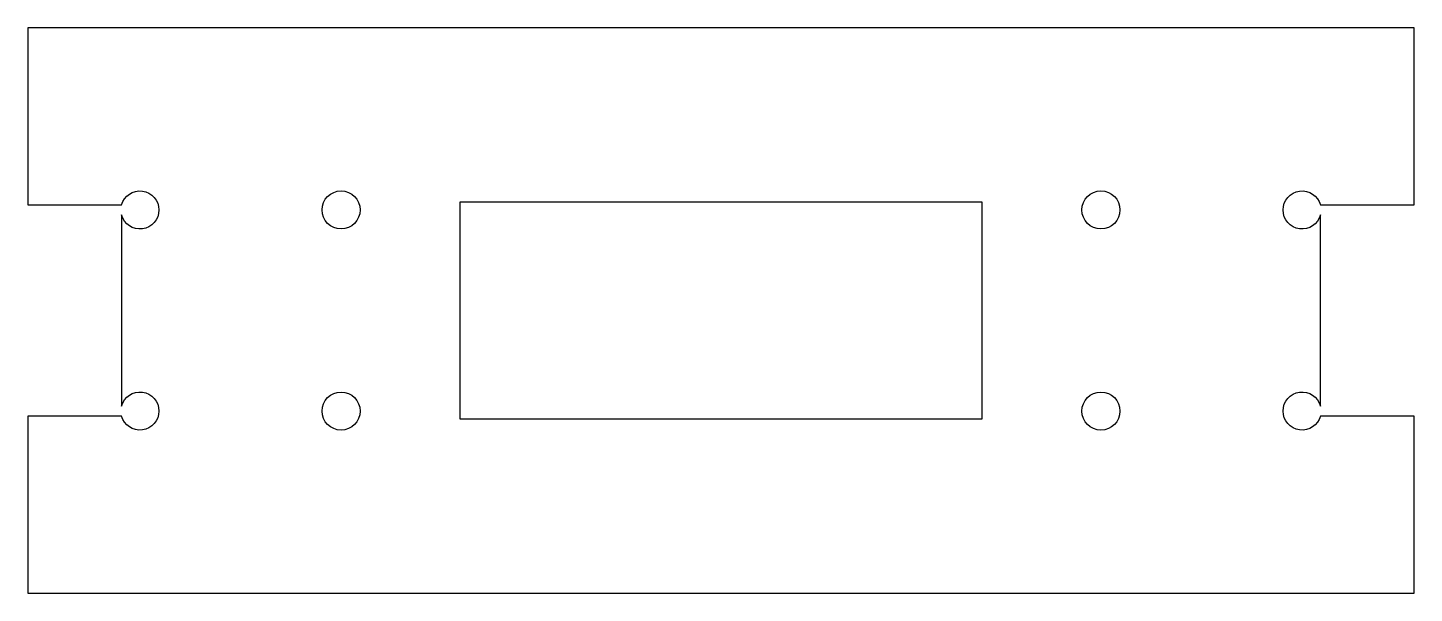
# Model space of a CAD drawing. Header units: millimetres. Extents: x -128 to 128, y -52 to 52.
import ezdxf

# ---------------------------------------------------------------- set-up
doc = ezdxf.new("R2010")
doc.units = ezdxf.units.MM

msp = doc.modelspace()

# ---------------------------------------------------------------- linework, layer by layer
msp.add_lwpolyline([(110.25, 17.57, -7.476938), (110.25, 19.41), (127.5, 19.41), (127.5, 51.99), (-127.5, 51.99), (-127.5, 19.41), (-110.25, 19.41, -7.476938), (-110.25, 17.57), (-110.25, -17.57, -7.476859), (-110.25, -19.41), (-127.5, -19.41), (-127.5, -51.99), (127.5, -51.99), (127.5, -19.41), (110.25, -19.41, -7.476859), (110.25, -17.57)], format="xyb", close=True)
msp.add_lwpolyline([(-48, 20), (48, 20), (48, -20), (-48, -20)], close=True)
for centre in [(-69.87, 18.5), (69.88, 18.5), (-69.87, -18.5), (69.88, -18.5)]:
    msp.add_circle(centre, 3.5)

doc.saveas('drawing.dxf')
